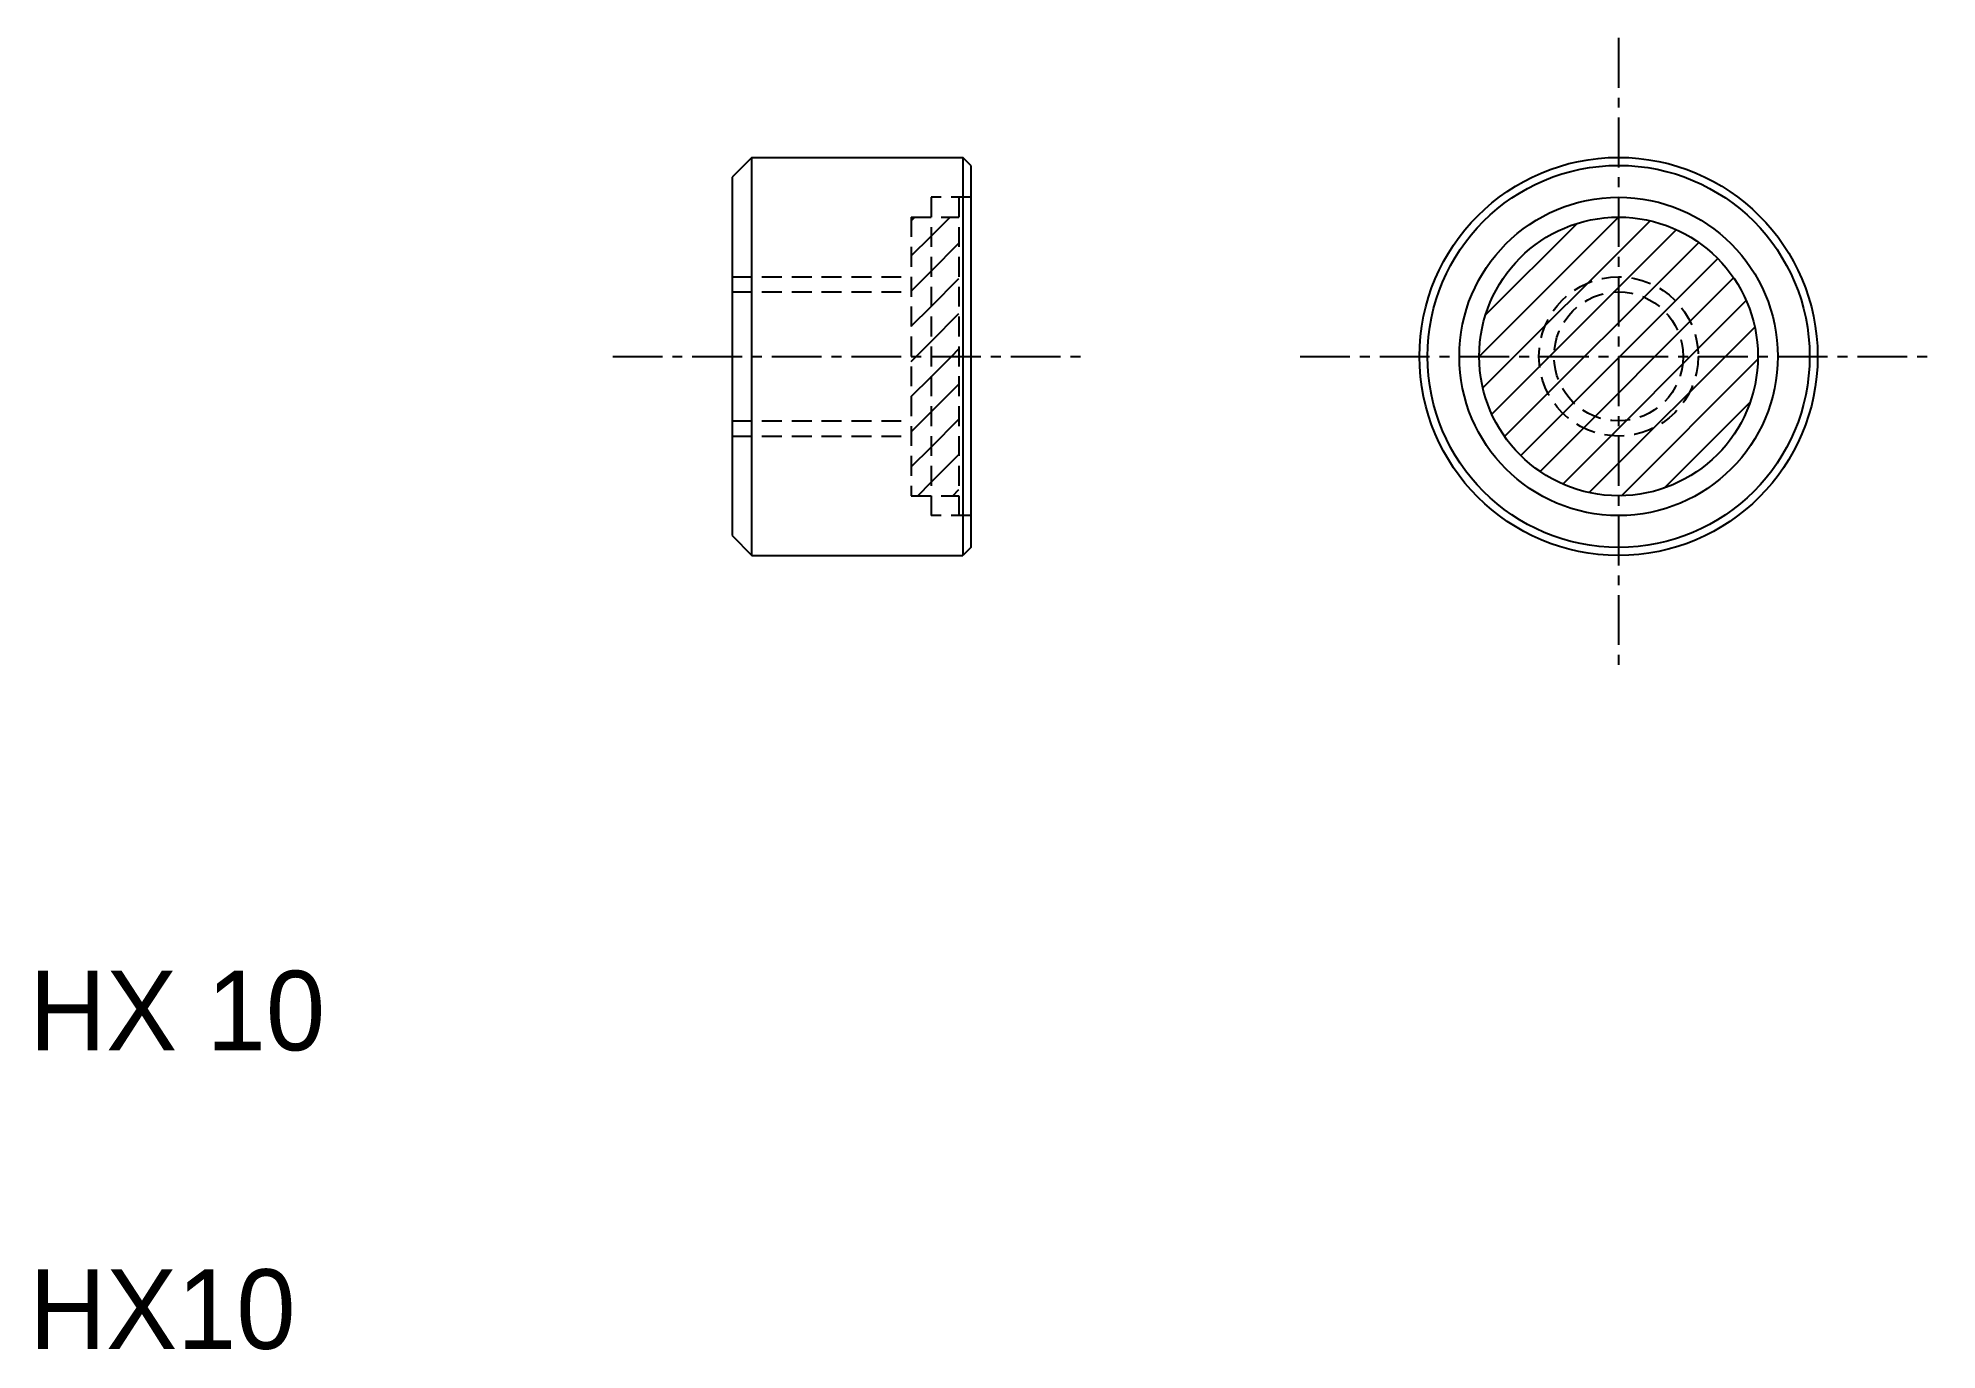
# Model space of a CAD drawing. Extents: x 5.2 to 52.9, y 5 to 37.9.
import ezdxf

# ---------------------------------------------------------------- set-up
doc = ezdxf.new("R2010")
doc.units = 0
doc.linetypes.add('CENTER', pattern=[2, 1.25, -0.25, 0.25, -0.25])
doc.linetypes.add('DASHED', pattern=[0.75, 0.5, -0.25])
doc.layers.get('0').update_dxf_attribs({"linetype": 'CONTINUOUS'})
doc.layers.add('CENTER', color=1, linetype='CENTER')

# ---------------------------------------------------------------- blocks, each defined once
blk = doc.blocks.new('*X13')
at = {"color": 0, "linetype": 'CONTINUOUS'}
for p, q in [((41.425, 29.934), (44.924, 33.434)), ((41.516, 29.141), (45.717, 33.343)), ((41.584, 30.977), (43.881, 33.275)), ((41.74, 28.482), (46.377, 33.119)), ((42.062, 27.92), (46.939, 32.796)), ((42.468, 27.442), (47.417, 32.391)), ((42.952, 27.043), (47.816, 31.906)), ((43.521, 26.728), (48.131, 31.337)), ((44.19, 26.512), (48.347, 30.669)), ((44.996, 26.435), (48.424, 29.862)), ((46.073, 26.628), (48.231, 28.786))]:
    blk.add_line(p, q, dxfattribs=at)
blk = doc.blocks.new('*X14')
at = {"color": 0, "linetype": 'CONTINUOUS'}
for p, q in [((27.156, 33.343), (27.247, 33.434)), ((27.656, 32.959), (28.131, 33.434)), ((27.156, 32.459), (27.656, 32.959)), ((27.656, 32.076), (28.356, 32.776)), ((27.156, 31.576), (27.656, 32.076)), ((27.656, 31.192), (28.356, 31.892)), ((27.156, 30.692), (27.656, 31.192)), ((27.656, 30.308), (28.356, 31.008)), ((27.282, 29.934), (27.656, 30.308)), ((28.166, 29.934), (28.356, 30.124)), ((27.156, 29.808), (27.282, 29.934)), ((27.656, 29.424), (28.166, 29.934)), ((27.156, 28.924), (27.656, 29.424)), ((27.656, 28.54), (28.356, 29.24)), ((27.156, 28.04), (27.656, 28.54)), ((27.656, 27.656), (28.356, 28.356)), ((27.156, 27.156), (27.656, 27.656)), ((27.656, 26.772), (28.356, 27.472)), ((27.318, 26.434), (27.656, 26.772)), ((28.202, 26.434), (28.356, 26.588))]:
    blk.add_line(p, q, dxfattribs=at)

msp = doc.modelspace()

# ---------------------------------------------------------------- linework, layer by layer
at = {"color": 7, "linetype": 'CONTINUOUS'}
for p, q in [((23.156, 34.934), (22.656, 34.434)), ((23.156, 24.934), (23.156, 34.934)), ((23.156, 34.934), (28.456, 34.934)), ((28.656, 34.734), (28.456, 34.934)), ((28.456, 34.934), (28.456, 24.934)), ((22.656, 34.434), (22.656, 25.434)), ((28.656, 34.734), (28.656, 25.134)), ((22.656, 25.434), (23.156, 24.934)), ((23.156, 24.934), (28.456, 24.934)), ((28.656, 25.134), (28.456, 24.934))]:
    msp.add_line(p, q, dxfattribs=at)
at = {"color": 3, "linetype": 'DASHED'}
for p, q in [((27.656, 33.934), (27.656, 25.934)), ((28.656, 33.934), (27.656, 33.934)), ((28.356, 33.934), (28.356, 25.934)), ((27.156, 33.434), (27.156, 26.434)), ((27.156, 33.434), (28.356, 33.434)), ((28.656, 32.434), (28.656, 32.434)), ((22.656, 31.934), (27.156, 31.934)), ((22.656, 31.555), (27.156, 31.555)), ((28.656, 29.934), (28.656, 29.934)), ((22.656, 28.313), (27.156, 28.313)), ((22.656, 27.934), (27.156, 27.934)), ((27.156, 26.434), (28.356, 26.434)), ((28.656, 25.934), (27.656, 25.934))]:
    msp.add_line(p, q, dxfattribs=at)
at = {"color": 7, "linetype": 'CONTINUOUS'}
for radius in [5, 4.8, 4, 3.5]:
    msp.add_circle((44.925, 29.934), radius, dxfattribs=at)
at = {"color": 3, "linetype": 'DASHED'}
for radius in [2, 1.621]:
    msp.add_circle((44.925, 29.934), radius, dxfattribs=at)
at = {"layer": 'CENTER', "color": 1, "linetype": 'CENTER'}
for p, q in [((44.925, 37.934), (44.925, 21.934)), ((19.656, 29.934), (31.656, 29.934)), ((36.925, 29.934), (52.925, 29.934))]:
    msp.add_line(p, q, dxfattribs=at)

# ---------------------------------------------------------------- block references
at = {"color": 3, "linetype": 'CONTINUOUS'}
msp.add_blockref('*X14', (0, 0), dxfattribs=at)
at = {"color": 7, "linetype": 'CONTINUOUS'}
msp.add_blockref('*X13', (0, 0), dxfattribs=at)

# ---------------------------------------------------------------- texts
for s, p in [('HX 10', (5, 12.5)), ('HX10', (5, 5))]:
    msp.add_text(s, height=2, dxfattribs=at).set_placement(p)

doc.saveas('drawing.dxf')
